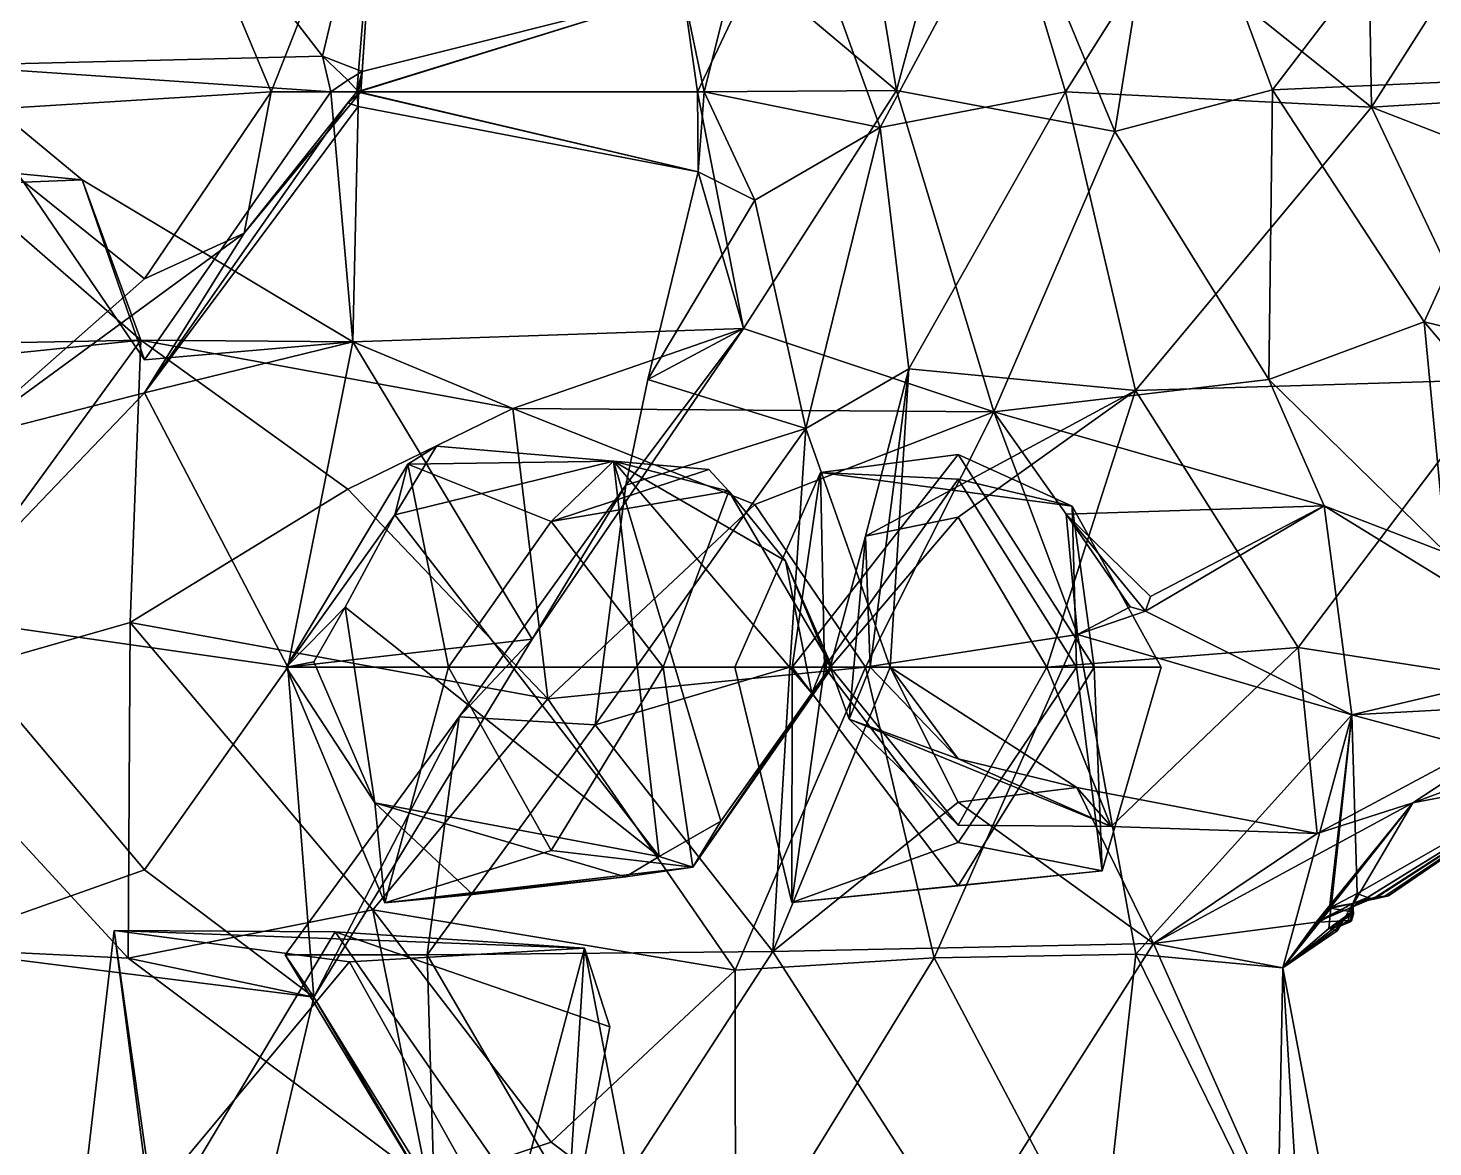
# Model space of a CAD drawing. Extents: x 290095 to 295679, y 4553756 to 4561441.
# Drawn here: x 294020.6 to 294107.6, y 4558823.8 to 4558893.1 of the extents above; entities that cross this region are included whole.
import ezdxf

# ---------------------------------------------------------------- set-up
doc = ezdxf.new("R2010")
doc.units = 0
doc.layers.add('Au_ppm_Pref_-_0_5', color=7, linetype='CONTINUOUS')

msp = doc.modelspace()

# ---------------------------------------------------------------- linework, layer by layer
at = {"layer": 'Au_ppm_Pref_-_0_5'}
for points in [[(294097.637, 4558889.238, 1839.743), (294114.852, 4558911.742, 1840.931), (294091.112, 4558906.852, 1841.433)], [(294113.905, 4558889.943, 1834.01), (294114.852, 4558911.742, 1840.931), (294097.637, 4558889.238, 1839.743)], [(294015.352, 4558890.738, 1856.823), (294027.482, 4558906.017, 1860.532), (294003.525, 4558908.255, 1858.327)], [(294071.445, 4558906.92, 1854.229), (294074.342, 4558889.193, 1852.093), (294079.266, 4558907.382, 1847.419)], [(294074.342, 4558889.193, 1852.093), (294087.873, 4558886.656, 1846.386), (294079.266, 4558907.382, 1847.419)], [(294079.266, 4558907.382, 1847.419), (294087.873, 4558886.656, 1846.386), (294091.112, 4558906.852, 1841.433)], [(294028.919, 4558905.142, 1872.833), (294014.948, 4558887.817, 1871.774), (294000.619, 4558906.295, 1871.689)], [(294074.342, 4558889.193, 1852.093), (294071.445, 4558906.92, 1854.229), (294065.573, 4558896.579, 1856.516)], [(294087.873, 4558886.656, 1846.386), (294097.637, 4558889.238, 1839.743), (294091.112, 4558906.852, 1841.433)], [(294103.451, 4558906.893, 1870.912), (294103.766, 4558888.147, 1874.93), (294090.771, 4558898.556, 1874.039)], [(294103.451, 4558906.893, 1870.912), (294113.162, 4558902.95, 1876.827), (294103.766, 4558888.147, 1874.93)], [(294038.807, 4558891.32, 1859.009), (294027.482, 4558906.017, 1860.532), (294015.352, 4558890.738, 1856.823)], [(294038.807, 4558891.32, 1859.009), (294042.313, 4558906.06, 1864.321), (294027.482, 4558906.017, 1860.532)], [(294035.625, 4558889.102, 1868.648), (294028.919, 4558905.142, 1872.833), (294042.313, 4558906.06, 1864.321)], [(294041.184, 4558889.102, 1864.948), (294035.625, 4558889.102, 1868.648), (294042.313, 4558906.06, 1864.321)], [(294038.807, 4558891.32, 1859.009), (294041.264, 4558890.36, 1859.009), (294042.313, 4558906.06, 1864.321)], [(294041.264, 4558890.36, 1859.009), (294040.932, 4558889.102, 1859.272), (294042.313, 4558906.06, 1864.321)], [(294040.932, 4558889.102, 1859.272), (294041.184, 4558889.102, 1864.948), (294042.313, 4558906.06, 1864.321)], [(294062.44, 4558889.102, 1860.485), (294061.141, 4558895.37, 1859.009), (294066.594, 4558905.657, 1864.635)], [(294066.594, 4558905.657, 1864.635), (294073.342, 4558886.904, 1865.527), (294062.44, 4558889.102, 1860.485)], [(294066.594, 4558905.657, 1864.635), (294081.115, 4558901.378, 1869.504), (294073.342, 4558886.904, 1865.527)], [(294035.625, 4558889.102, 1868.648), (294014.948, 4558887.817, 1871.774), (294028.919, 4558905.142, 1872.833)], [(294113.162, 4558902.95, 1876.827), (294119.404, 4558889.102, 1872.506), (294103.766, 4558888.147, 1874.93)], [(294084.818, 4558889.102, 1871.968), (294073.342, 4558886.904, 1865.527), (294081.115, 4558901.378, 1869.504)], [(294081.115, 4558901.378, 1869.504), (294090.771, 4558898.556, 1874.039), (294084.818, 4558889.102, 1871.968)], [(294103.766, 4558888.147, 1874.93), (294084.818, 4558889.102, 1871.968), (294090.771, 4558898.556, 1874.039)], [(294062.032, 4558889.102, 1857.339), (294065.573, 4558896.579, 1856.516), (294061.141, 4558895.37, 1859.009)], [(294062.032, 4558889.102, 1857.339), (294074.342, 4558889.193, 1852.093), (294065.573, 4558896.579, 1856.516)], [(294040.932, 4558889.102, 1859.272), (294041.264, 4558890.36, 1859.009), (294061.141, 4558895.37, 1859.009)], [(294040.932, 4558889.102, 1859.272), (294061.141, 4558895.37, 1859.009), (294062.44, 4558889.102, 1860.485)], [(294041.028, 4558889.102, 1858.7), (294062.032, 4558889.102, 1857.339), (294061.141, 4558895.37, 1859.009)], [(294041.028, 4558889.102, 1858.7), (294061.141, 4558895.37, 1859.009), (294041.264, 4558890.36, 1859.009)], [(294006.908, 4558882.977, 1853.069), (294023.921, 4558883.652, 1853.069), (294015.352, 4558890.738, 1856.823)], [(294038.807, 4558891.32, 1859.009), (294015.352, 4558890.738, 1856.823), (294039.322, 4558889.102, 1858.512)], [(294039.322, 4558889.102, 1858.512), (294015.352, 4558890.738, 1856.823), (294027.775, 4558872.517, 1858.598)], [(294023.921, 4558883.652, 1853.069), (294027.775, 4558872.517, 1858.598), (294015.352, 4558890.738, 1856.823)], [(294038.807, 4558891.32, 1859.009), (294039.322, 4558889.102, 1858.512), (294040.375, 4558889.835, 1858.765)], [(294041.264, 4558890.36, 1859.009), (294038.807, 4558891.32, 1859.009), (294040.375, 4558889.835, 1858.765)], [(294040.375, 4558889.835, 1858.765), (294039.322, 4558889.102, 1858.512), (294041.028, 4558889.102, 1858.7)], [(294041.264, 4558890.36, 1859.009), (294040.375, 4558889.835, 1858.765), (294041.028, 4558889.102, 1858.7)], [(294107.013, 4558874.856, 1836.008), (294113.905, 4558889.943, 1834.01), (294097.637, 4558889.238, 1839.743)], [(294121.667, 4558871.285, 1831.998), (294113.905, 4558889.943, 1834.01), (294107.013, 4558874.856, 1836.008)], [(294035.625, 4558889.102, 1868.648), (294027.775, 4558877.518, 1868.81), (294014.948, 4558887.817, 1871.774)], [(294039.322, 4558889.102, 1858.512), (294027.775, 4558872.517, 1858.598), (294040.683, 4558873.63, 1853.21)], [(294033.962, 4558880.354, 1864.948), (294027.775, 4558877.518, 1868.81), (294035.625, 4558889.102, 1868.648)], [(294040.375, 4558888.429, 1859.233), (294033.962, 4558880.354, 1864.948), (294041.184, 4558889.102, 1864.948)], [(294041.184, 4558889.102, 1864.948), (294033.962, 4558880.354, 1864.948), (294035.625, 4558889.102, 1868.648)], [(294041.028, 4558889.102, 1858.7), (294039.322, 4558889.102, 1858.512), (294040.683, 4558873.63, 1853.21)], [(294041.02, 4558888.189, 1859.009), (294040.375, 4558888.429, 1859.233), (294040.932, 4558889.102, 1859.272)], [(294040.375, 4558888.429, 1859.233), (294041.184, 4558889.102, 1864.948), (294040.932, 4558889.102, 1859.272)], [(294041.02, 4558888.189, 1859.009), (294041.028, 4558889.102, 1858.7), (294040.683, 4558873.63, 1853.21)], [(294040.932, 4558889.102, 1859.272), (294062.44, 4558889.102, 1860.485), (294062.065, 4558884.142, 1859.009)], [(294040.932, 4558889.102, 1859.272), (294062.065, 4558884.142, 1859.009), (294041.02, 4558888.189, 1859.009)], [(294041.028, 4558889.102, 1858.7), (294041.02, 4558888.189, 1859.009), (294062.065, 4558884.142, 1859.009)], [(294041.028, 4558889.102, 1858.7), (294062.065, 4558884.142, 1859.009), (294062.032, 4558889.102, 1857.339)], [(294074.342, 4558889.193, 1852.093), (294062.032, 4558889.102, 1857.339), (294064.875, 4558874.444, 1852.345)], [(294062.032, 4558889.102, 1857.339), (294062.065, 4558884.142, 1859.009), (294064.875, 4558874.444, 1852.345)], [(294062.44, 4558889.102, 1860.485), (294065.573, 4558882.401, 1861.242), (294062.065, 4558884.142, 1859.009)], [(294062.44, 4558889.102, 1860.485), (294073.342, 4558886.904, 1865.527), (294065.573, 4558882.401, 1861.242)], [(294074.342, 4558889.193, 1852.093), (294064.875, 4558874.444, 1852.345), (294080.376, 4558869.292, 1847.652)], [(294073.342, 4558886.904, 1865.527), (294084.818, 4558889.102, 1871.968), (294075.109, 4558871.941, 1871.189)], [(294074.342, 4558889.193, 1852.093), (294080.376, 4558869.292, 1847.652), (294087.873, 4558886.656, 1846.386)], [(294089.137, 4558870.598, 1875.2), (294075.109, 4558871.941, 1871.189), (294084.818, 4558889.102, 1871.968)], [(294089.137, 4558870.598, 1875.2), (294084.818, 4558889.102, 1871.968), (294103.766, 4558888.147, 1874.93)], [(294097.637, 4558889.238, 1839.743), (294087.873, 4558886.656, 1846.386), (294097.401, 4558871.285, 1842.474)], [(294107.013, 4558874.856, 1836.008), (294097.637, 4558889.238, 1839.743), (294097.401, 4558871.285, 1842.474)], [(294115.97, 4558883.4, 1872.788), (294103.766, 4558888.147, 1874.93), (294119.404, 4558889.102, 1872.506)], [(294040.375, 4558888.429, 1859.233), (294027.784, 4558870.456, 1859.092), (294033.962, 4558880.354, 1864.948)], [(294040.375, 4558888.429, 1859.233), (294041.02, 4558888.189, 1859.009), (294027.784, 4558870.456, 1859.092)], [(294041.02, 4558888.189, 1859.009), (294040.683, 4558873.63, 1853.21), (294027.784, 4558870.456, 1859.092)], [(294089.137, 4558870.598, 1875.2), (294103.766, 4558888.147, 1874.93), (294111.735, 4558871.285, 1874.83)], [(294115.97, 4558883.4, 1872.788), (294111.735, 4558871.285, 1874.83), (294103.766, 4558888.147, 1874.93)], [(294016.487, 4558867.576, 1866.275), (294014.948, 4558887.817, 1871.774), (294027.775, 4558877.518, 1868.81)], [(294073.342, 4558886.904, 1865.527), (294068.734, 4558868.263, 1864.3), (294065.573, 4558882.401, 1861.242)], [(294073.342, 4558886.904, 1865.527), (294075.109, 4558871.941, 1871.189), (294068.734, 4558868.263, 1864.3)], [(294080.376, 4558869.292, 1847.652), (294097.401, 4558871.285, 1842.474), (294087.873, 4558886.656, 1846.386)], [(294003.979, 4558873.267, 1847.13), (294027.559, 4558873.718, 1846.783), (294015.176, 4558884.496, 1848.666)], [(294006.908, 4558882.977, 1853.069), (294015.176, 4558884.496, 1848.666), (294023.921, 4558883.652, 1853.069)], [(294015.176, 4558884.496, 1848.666), (294027.559, 4558873.718, 1846.783), (294023.921, 4558883.652, 1853.069)], [(294023.921, 4558883.652, 1853.069), (294040.683, 4558873.63, 1853.21), (294027.775, 4558872.517, 1858.598)], [(294023.921, 4558883.652, 1853.069), (294027.559, 4558873.718, 1846.783), (294040.683, 4558873.63, 1853.21)], [(294058.953, 4558871.285, 1859.009), (294062.065, 4558884.142, 1859.009), (294065.573, 4558882.401, 1861.242)], [(294058.953, 4558871.285, 1859.009), (294064.875, 4558874.444, 1852.345), (294062.065, 4558884.142, 1859.009)], [(294058.953, 4558871.285, 1859.009), (294065.573, 4558882.401, 1861.242), (294068.734, 4558868.263, 1864.3)], [(294027.784, 4558870.456, 1859.092), (294016.487, 4558867.576, 1866.275), (294033.962, 4558880.354, 1864.948)], [(294033.962, 4558880.354, 1864.948), (294016.487, 4558867.576, 1866.275), (294027.775, 4558877.518, 1868.81)], [(294107.013, 4558874.856, 1836.008), (294097.401, 4558871.285, 1842.474), (294108.378, 4558860.548, 1841.191)], [(294107.013, 4558874.856, 1836.008), (294108.378, 4558860.548, 1841.191), (294118.972, 4558860.731, 1836.258)], [(294107.013, 4558874.856, 1836.008), (294118.972, 4558860.731, 1836.258), (294121.667, 4558871.285, 1831.998)], [(294040.683, 4558873.63, 1853.21), (294064.875, 4558874.444, 1852.345), (294051.783, 4558855.198, 1854.208)], [(294064.875, 4558874.444, 1852.345), (294040.683, 4558873.63, 1853.21), (294050.593, 4558869.484, 1848.088)], [(294050.593, 4558869.484, 1848.088), (294080.376, 4558869.292, 1847.652), (294064.875, 4558874.444, 1852.345)], [(294057.594, 4558864.751, 1859.009), (294051.783, 4558855.198, 1854.208), (294064.875, 4558874.444, 1852.345)], [(294057.594, 4558864.751, 1859.009), (294064.875, 4558874.444, 1852.345), (294058.953, 4558871.285, 1859.009)], [(294003.878, 4558871.285, 1846.517), (294011.644, 4558851.893, 1845.717), (294027.559, 4558873.718, 1846.783)], [(294003.979, 4558873.267, 1847.13), (294003.878, 4558871.285, 1846.517), (294027.559, 4558873.718, 1846.783)], [(294026.893, 4558856.237, 1842.951), (294027.559, 4558873.718, 1846.783), (294011.644, 4558851.893, 1845.717)], [(294026.893, 4558856.237, 1842.951), (294040.375, 4558864.492, 1843.455), (294027.559, 4558873.718, 1846.783)], [(294040.683, 4558873.63, 1853.21), (294027.559, 4558873.718, 1846.783), (294050.593, 4558869.484, 1848.088)], [(294050.593, 4558869.484, 1848.088), (294027.559, 4558873.718, 1846.783), (294040.375, 4558864.492, 1843.455)], [(294036.656, 4558853.467, 1857.256), (294027.784, 4558870.456, 1859.092), (294040.683, 4558873.63, 1853.21)], [(294036.656, 4558853.467, 1857.256), (294040.683, 4558873.63, 1853.21), (294051.783, 4558855.198, 1854.208)], [(294073.949, 4558853.467, 1869.672), (294068.734, 4558868.263, 1864.3), (294075.109, 4558871.941, 1871.189)], [(294072.713, 4558853.467, 1874.253), (294075.109, 4558871.941, 1871.189), (294072.435, 4558861.58, 1876.827)], [(294072.435, 4558861.58, 1876.827), (294075.109, 4558871.941, 1871.189), (294089.137, 4558870.598, 1875.2)], [(294075.109, 4558871.941, 1871.189), (294072.713, 4558853.467, 1874.253), (294073.949, 4558853.467, 1869.672)], [(294057.594, 4558864.751, 1859.009), (294058.953, 4558871.285, 1859.009), (294068.734, 4558868.263, 1864.3)], [(294078.172, 4558862.765, 1879.926), (294072.435, 4558861.58, 1876.827), (294089.137, 4558870.598, 1875.2)], [(294078.172, 4558862.765, 1879.926), (294089.137, 4558870.598, 1875.2), (294083.658, 4558853.467, 1879.413)], [(294100.818, 4558863.464, 1845.727), (294097.401, 4558871.285, 1842.474), (294080.376, 4558869.292, 1847.652)], [(294083.658, 4558853.467, 1879.413), (294089.137, 4558870.598, 1875.2), (294099.219, 4558854.7, 1875.884)], [(294099.219, 4558854.7, 1875.884), (294089.137, 4558870.598, 1875.2), (294111.735, 4558871.285, 1874.83)], [(294100.818, 4558863.464, 1845.727), (294108.378, 4558860.548, 1841.191), (294097.401, 4558871.285, 1842.474)], [(294111.735, 4558871.285, 1874.83), (294116.814, 4558851.969, 1871.785), (294099.219, 4558854.7, 1875.884)], [(294036.656, 4558853.467, 1857.256), (294014.531, 4558856.636, 1859.038), (294027.784, 4558870.456, 1859.092)], [(294014.531, 4558856.636, 1859.038), (294016.487, 4558867.576, 1866.275), (294027.784, 4558870.456, 1859.092)], [(294050.593, 4558869.484, 1848.088), (294040.375, 4558864.492, 1843.455), (294052.764, 4558851.514, 1843.352)], [(294050.593, 4558869.484, 1848.088), (294052.764, 4558851.514, 1843.352), (294065.573, 4558863.556, 1843.767)], [(294050.593, 4558869.484, 1848.088), (294065.573, 4558863.556, 1843.767), (294080.376, 4558869.292, 1847.652)], [(294080.376, 4558869.292, 1847.652), (294065.573, 4558863.556, 1843.767), (294072.432, 4558853.467, 1843.897)], [(294085.556, 4558855.504, 1848.403), (294080.376, 4558869.292, 1847.652), (294072.432, 4558853.467, 1843.897)], [(294084.846, 4558862.954, 1847.741), (294100.818, 4558863.464, 1845.727), (294080.376, 4558869.292, 1847.652)], [(294085.556, 4558855.504, 1848.403), (294084.846, 4558862.954, 1847.741), (294080.376, 4558869.292, 1847.652)], [(294057.594, 4558864.751, 1859.009), (294068.734, 4558868.263, 1864.3), (294055.696, 4558849.894, 1862.474)], [(294067.734, 4558853.467, 1864.948), (294055.696, 4558849.894, 1862.474), (294068.734, 4558868.263, 1864.3)], [(294073.949, 4558853.467, 1869.672), (294067.734, 4558853.467, 1864.948), (294068.734, 4558868.263, 1864.3)], [(294056.821, 4558866.235, 1936.982), (294043.294, 4558862.911, 1937.809), (294045.868, 4558867.167, 1937.437)], [(294043.294, 4558862.911, 1937.809), (294044.082, 4558866.042, 1936.22), (294045.868, 4558867.167, 1937.437)], [(294044.082, 4558866.042, 1936.22), (294056.821, 4558866.235, 1936.982), (294045.868, 4558867.167, 1937.437)], [(294059.649, 4558841.756, 1938.297), (294043.294, 4558862.911, 1937.809), (294056.821, 4558866.235, 1936.982)], [(294052.974, 4558862.5, 1933.209), (294056.821, 4558866.235, 1936.982), (294044.082, 4558866.042, 1936.22)], [(294052.974, 4558862.5, 1933.209), (294062.727, 4558865.706, 1936.738), (294056.821, 4558866.235, 1936.982)], [(294067.473, 4558860.057, 1936.85), (294056.821, 4558866.235, 1936.982), (294063.962, 4558864.367, 1936.759)], [(294063.962, 4558864.367, 1936.759), (294056.821, 4558866.235, 1936.982), (294062.727, 4558865.706, 1936.738)], [(294063.467, 4558843.937, 1937.99), (294059.649, 4558841.756, 1938.297), (294056.821, 4558866.235, 1936.982)], [(294067.473, 4558860.057, 1936.85), (294069.099, 4558851.862, 1937.259), (294056.821, 4558866.235, 1936.982)], [(294069.099, 4558851.862, 1937.259), (294063.467, 4558843.937, 1937.99), (294056.821, 4558866.235, 1936.982)], [(294069.643, 4558865.528, 1888.705), (294067.89, 4558853.467, 1883.858), (294078.172, 4558866.644, 1884.313)], [(294078.172, 4558866.644, 1884.313), (294067.89, 4558853.467, 1883.858), (294086.581, 4558853.467, 1884.741)], [(294085.229, 4558863.446, 1888.705), (294069.643, 4558865.528, 1888.705), (294078.172, 4558866.644, 1884.313)], [(294085.229, 4558863.446, 1888.705), (294078.172, 4558866.644, 1884.313), (294086.581, 4558853.467, 1884.741)], [(294044.082, 4558866.042, 1936.22), (294043.294, 4558862.911, 1937.809), (294036.565, 4558853.467, 1936.22)], [(294044.082, 4558866.042, 1936.22), (294036.565, 4558853.467, 1936.22), (294046.608, 4558853.467, 1933.219)], [(294044.082, 4558866.042, 1936.22), (294046.608, 4558853.467, 1933.219), (294052.974, 4558862.5, 1933.209)], [(294052.974, 4558862.5, 1933.209), (294063.962, 4558864.367, 1936.759), (294062.727, 4558865.706, 1936.738)], [(294069.88, 4558853.467, 1892.614), (294064.33, 4558853.467, 1888.705), (294069.643, 4558865.528, 1888.705)], [(294069.643, 4558865.528, 1888.705), (294064.33, 4558853.467, 1888.705), (294067.89, 4558853.467, 1883.858)], [(294069.88, 4558853.467, 1892.614), (294069.643, 4558865.528, 1888.705), (294078.172, 4558865.121, 1892.59)], [(294069.643, 4558865.528, 1888.705), (294085.229, 4558863.446, 1888.705), (294078.172, 4558865.121, 1892.59)], [(294026.893, 4558856.237, 1842.951), (294052.764, 4558851.514, 1843.352), (294040.375, 4558864.492, 1843.455)], [(294057.594, 4558864.751, 1859.009), (294055.696, 4558849.894, 1862.474), (294047.269, 4558850.391, 1859.009)], [(294057.594, 4558864.751, 1859.009), (294047.269, 4558850.391, 1859.009), (294051.783, 4558855.198, 1854.208)], [(294069.88, 4558853.467, 1892.614), (294078.172, 4558865.121, 1892.59), (294085.501, 4558853.467, 1892.16)], [(294085.229, 4558863.446, 1888.705), (294085.501, 4558853.467, 1892.16), (294078.172, 4558865.121, 1892.59)], [(294065.573, 4558863.556, 1843.767), (294052.764, 4558851.514, 1843.352), (294072.432, 4558853.467, 1843.897)], [(294059.896, 4558853.467, 1932.957), (294063.962, 4558864.367, 1936.759), (294052.974, 4558862.5, 1933.209)], [(294063.962, 4558864.367, 1936.759), (294059.896, 4558853.467, 1932.957), (294070.37, 4558853.467, 1936.22)], [(294067.473, 4558860.057, 1936.85), (294063.962, 4558864.367, 1936.759), (294070.37, 4558853.467, 1936.22)], [(294036.565, 4558853.467, 1936.22), (294043.294, 4558862.911, 1937.809), (294040.203, 4558857.19, 1938.291)], [(294059.649, 4558841.756, 1938.297), (294040.203, 4558857.19, 1938.291), (294043.294, 4558862.911, 1937.809)], [(294070.23, 4558853.467, 1880.571), (294078.172, 4558862.765, 1879.926), (294083.658, 4558853.467, 1879.413)], [(294070.23, 4558853.467, 1880.571), (294072.435, 4558861.58, 1876.827), (294078.172, 4558862.765, 1879.926)], [(294090.065, 4558857.856, 1847.613), (294100.818, 4558863.464, 1845.727), (294084.846, 4558862.954, 1847.741)], [(294085.556, 4558855.504, 1848.403), (294088.824, 4558857.208, 1847.83), (294084.846, 4558862.954, 1847.741)], [(294088.824, 4558857.208, 1847.83), (294089.774, 4558856.948, 1848.072), (294084.846, 4558862.954, 1847.741)], [(294084.846, 4558862.954, 1847.741), (294089.774, 4558856.948, 1848.072), (294090.065, 4558857.856, 1847.613)], [(294085.229, 4558863.446, 1888.705), (294090.729, 4558853.467, 1888.705), (294085.501, 4558853.467, 1892.16)], [(294090.729, 4558853.467, 1888.705), (294085.229, 4558863.446, 1888.705), (294086.581, 4558853.467, 1884.741)], [(294100.818, 4558863.464, 1845.727), (294090.065, 4558857.856, 1847.613), (294089.774, 4558856.948, 1848.072)], [(294102.537, 4558850.52, 1852.9), (294100.818, 4558863.464, 1845.727), (294089.774, 4558856.948, 1848.072)], [(294100.818, 4558863.464, 1845.727), (294102.537, 4558850.52, 1852.9), (294116.519, 4558853.799, 1847.211)], [(294116.519, 4558853.799, 1847.211), (294108.378, 4558860.548, 1841.191), (294100.818, 4558863.464, 1845.727)], [(294059.896, 4558853.467, 1932.957), (294052.974, 4558862.5, 1933.209), (294046.608, 4558853.467, 1933.219)], [(294070.23, 4558853.467, 1880.571), (294071.411, 4558850.253, 1876.827), (294072.435, 4558861.58, 1876.827)], [(294072.713, 4558853.467, 1874.253), (294072.435, 4558861.58, 1876.827), (294071.411, 4558850.253, 1876.827)], [(294070, 4558854.036, 1937.089), (294069.099, 4558851.862, 1937.259), (294067.473, 4558860.057, 1936.85)], [(294070.37, 4558853.467, 1936.22), (294070, 4558854.036, 1937.089), (294067.473, 4558860.057, 1936.85)], [(294014.531, 4558856.636, 1859.038), (294027.775, 4558840.918, 1857.252), (294014.085, 4558836.069, 1853.183)], [(294027.775, 4558840.918, 1857.252), (294014.531, 4558856.636, 1859.038), (294036.656, 4558853.467, 1857.256)], [(294036.565, 4558853.467, 1936.22), (294040.203, 4558857.19, 1938.291), (294038.269, 4558853.795, 1938.43)], [(294038.269, 4558853.795, 1938.43), (294040.203, 4558857.19, 1938.291), (294042.054, 4558845.074, 1938.593)], [(294042.054, 4558845.074, 1938.593), (294040.203, 4558857.19, 1938.291), (294059.649, 4558841.756, 1938.297)], [(294085.556, 4558855.504, 1848.403), (294089.774, 4558856.948, 1848.072), (294088.824, 4558857.208, 1847.83)], [(294089.774, 4558856.948, 1848.072), (294085.556, 4558855.504, 1848.403), (294102.537, 4558850.52, 1852.9)], [(294026.893, 4558856.237, 1842.951), (294011.644, 4558851.893, 1845.717), (294026.769, 4558835.441, 1846.475)], [(294026.893, 4558856.237, 1842.951), (294026.769, 4558835.441, 1846.475), (294041.932, 4558838.453, 1842.86)], [(294026.893, 4558856.237, 1842.951), (294041.932, 4558838.453, 1842.86), (294052.764, 4558851.514, 1843.352)], [(294036.656, 4558853.467, 1857.256), (294051.783, 4558855.198, 1854.208), (294038.267, 4558833.029, 1853.913)], [(294047.269, 4558850.391, 1859.009), (294038.267, 4558833.029, 1853.913), (294051.783, 4558855.198, 1854.208)], [(294085.556, 4558855.504, 1848.403), (294072.432, 4558853.467, 1843.897), (294076.686, 4558835.473, 1847.264)], [(294085.556, 4558855.504, 1848.403), (294076.686, 4558835.473, 1847.264), (294089.174, 4558835.706, 1853.801)], [(294085.556, 4558855.504, 1848.403), (294089.174, 4558835.706, 1853.801), (294102.537, 4558850.52, 1852.9)], [(294069.099, 4558851.862, 1937.259), (294070, 4558854.036, 1937.089), (294070, 4558853.13, 1937.142)], [(294070, 4558853.13, 1937.142), (294070, 4558854.036, 1937.089), (294070.241, 4558853.467, 1937.1)], [(294070.37, 4558853.467, 1936.22), (294070.241, 4558853.467, 1937.1), (294070, 4558854.036, 1937.089)], [(294083.658, 4558853.467, 1879.413), (294099.219, 4558854.7, 1875.884), (294087.628, 4558843.601, 1875.658)], [(294100.383, 4558843.166, 1869.79), (294087.628, 4558843.601, 1875.658), (294099.219, 4558854.7, 1875.884)], [(294100.383, 4558843.166, 1869.79), (294099.219, 4558854.7, 1875.884), (294116.814, 4558851.969, 1871.785)], [(294027.775, 4558840.918, 1857.252), (294036.656, 4558853.467, 1857.256), (294038.267, 4558833.029, 1853.913)], [(294036.565, 4558853.467, 1936.22), (294038.269, 4558853.795, 1938.43), (294042.054, 4558845.074, 1938.593)], [(294036.565, 4558853.467, 1936.22), (294042.054, 4558845.074, 1938.593), (294042.665, 4558838.887, 1936.22)], [(294036.565, 4558853.467, 1936.22), (294042.665, 4558838.887, 1936.22), (294046.608, 4558853.467, 1933.219)], [(294042.665, 4558838.887, 1936.22), (294052.974, 4558842.124, 1932.439), (294046.608, 4558853.467, 1933.219)], [(294059.896, 4558853.467, 1932.957), (294046.608, 4558853.467, 1933.219), (294052.974, 4558842.124, 1932.439)], [(294072.432, 4558853.467, 1843.897), (294052.764, 4558851.514, 1843.352), (294064.35, 4558834.703, 1843.339)], [(294059.896, 4558853.467, 1932.957), (294052.974, 4558842.124, 1932.439), (294061.734, 4558841.077, 1936.22)], [(294066.687, 4558835.856, 1864.47), (294055.696, 4558849.894, 1862.474), (294067.734, 4558853.467, 1864.948)], [(294059.896, 4558853.467, 1932.957), (294061.734, 4558841.077, 1936.22), (294070.37, 4558853.467, 1936.22)], [(294070.37, 4558853.467, 1936.22), (294061.734, 4558841.077, 1936.22), (294069.099, 4558851.862, 1937.259)], [(294069.88, 4558853.467, 1892.614), (294067.872, 4558838.9, 1888.705), (294064.33, 4558853.467, 1888.705)], [(294064.33, 4558853.467, 1888.705), (294067.872, 4558838.9, 1888.705), (294067.89, 4558853.467, 1883.858)], [(294076.686, 4558835.473, 1847.264), (294072.432, 4558853.467, 1843.897), (294064.35, 4558834.703, 1843.339)], [(294073.949, 4558853.467, 1869.672), (294078.172, 4558845.116, 1867.732), (294066.687, 4558835.856, 1864.47)], [(294073.949, 4558853.467, 1869.672), (294066.687, 4558835.856, 1864.47), (294067.734, 4558853.467, 1864.948)], [(294069.88, 4558853.467, 1892.614), (294078.172, 4558842.618, 1892.321), (294067.872, 4558838.9, 1888.705)], [(294067.872, 4558838.9, 1888.705), (294078.172, 4558839.934, 1884.194), (294067.89, 4558853.467, 1883.858)], [(294086.581, 4558853.467, 1884.741), (294067.89, 4558853.467, 1883.858), (294078.172, 4558839.934, 1884.194)], [(294070.37, 4558853.467, 1936.22), (294069.099, 4558851.862, 1937.259), (294070, 4558853.13, 1937.142)], [(294069.88, 4558853.467, 1892.614), (294085.501, 4558853.467, 1892.16), (294078.172, 4558842.618, 1892.321)], [(294070.37, 4558853.467, 1936.22), (294070, 4558853.13, 1937.142), (294070.241, 4558853.467, 1937.1)], [(294070.23, 4558853.467, 1880.571), (294078.172, 4558843.697, 1880.083), (294071.411, 4558850.253, 1876.827)], [(294070.23, 4558853.467, 1880.571), (294083.658, 4558853.467, 1879.413), (294078.172, 4558843.697, 1880.083)], [(294072.713, 4558853.467, 1874.253), (294071.411, 4558850.253, 1876.827), (294078.172, 4558847.794, 1874.936)], [(294073.949, 4558853.467, 1869.672), (294072.713, 4558853.467, 1874.253), (294078.172, 4558847.794, 1874.936)], [(294073.949, 4558853.467, 1869.672), (294078.172, 4558847.794, 1874.936), (294085.513, 4558846.03, 1870.887)], [(294073.949, 4558853.467, 1869.672), (294085.513, 4558846.03, 1870.887), (294078.172, 4558845.116, 1867.732)], [(294078.172, 4558843.697, 1880.083), (294083.658, 4558853.467, 1879.413), (294087.628, 4558843.601, 1875.658)], [(294087.083, 4558840.865, 1888.705), (294078.172, 4558842.618, 1892.321), (294085.501, 4558853.467, 1892.16)], [(294087.083, 4558840.865, 1888.705), (294086.581, 4558853.467, 1884.741), (294078.172, 4558839.934, 1884.194)], [(294090.729, 4558853.467, 1888.705), (294087.083, 4558840.865, 1888.705), (294085.501, 4558853.467, 1892.16)], [(294087.083, 4558840.865, 1888.705), (294090.729, 4558853.467, 1888.705), (294086.581, 4558853.467, 1884.741)], [(294102.537, 4558850.52, 1852.9), (294130.925, 4558852.066, 1853.022), (294116.519, 4558853.799, 1847.211)], [(294106.325, 4558845.063, 1863.539), (294116.814, 4558851.969, 1871.785), (294130.023, 4558853.83, 1865.188)], [(294130.023, 4558853.83, 1865.188), (294115.936, 4558846.901, 1859.106), (294106.325, 4558845.063, 1863.539)], [(294011.644, 4558851.893, 1845.717), (294014.085, 4558836.069, 1853.183), (294026.769, 4558835.441, 1846.475)], [(294052.764, 4558851.514, 1843.352), (294041.932, 4558838.453, 1842.86), (294064.35, 4558834.703, 1843.339)], [(294069.099, 4558851.862, 1937.259), (294061.734, 4558841.077, 1936.22), (294063.467, 4558843.937, 1937.99)], [(294106.325, 4558845.063, 1863.539), (294100.383, 4558843.166, 1869.79), (294116.814, 4558851.969, 1871.785)], [(294115.936, 4558846.901, 1859.106), (294130.925, 4558852.066, 1853.022), (294102.537, 4558850.52, 1852.9)], [(294089.174, 4558835.706, 1853.801), (294098.268, 4558834.858, 1859.009), (294102.537, 4558850.52, 1852.9)], [(294102.537, 4558850.52, 1852.9), (294098.268, 4558834.858, 1859.009), (294101.159, 4558838.562, 1858.192)], [(294101.253, 4558838.611, 1858.199), (294102.537, 4558850.52, 1852.9), (294101.159, 4558838.562, 1858.192)], [(294102.867, 4558839.465, 1858.326), (294102.537, 4558850.52, 1852.9), (294101.253, 4558838.611, 1858.199)], [(294102.867, 4558839.465, 1858.326), (294115.936, 4558846.901, 1859.106), (294102.537, 4558850.52, 1852.9)], [(294047.269, 4558850.391, 1859.009), (294045.284, 4558835.649, 1862.634), (294036.49, 4558835.649, 1859.009)], [(294047.269, 4558850.391, 1859.009), (294036.49, 4558835.649, 1859.009), (294038.267, 4558833.029, 1853.913)], [(294047.269, 4558850.391, 1859.009), (294055.696, 4558849.894, 1862.474), (294045.284, 4558835.649, 1862.634)], [(294055.696, 4558849.894, 1862.474), (294066.687, 4558835.856, 1864.47), (294045.284, 4558835.649, 1862.634)], [(294078.172, 4558843.697, 1880.083), (294087.628, 4558843.601, 1875.658), (294071.411, 4558850.253, 1876.827)], [(294078.172, 4558847.794, 1874.936), (294071.411, 4558850.253, 1876.827), (294087.628, 4558843.601, 1875.658)], [(294085.513, 4558846.03, 1870.887), (294078.172, 4558847.794, 1874.936), (294087.628, 4558843.601, 1875.658)], [(294102.489, 4558838.581, 1859.837), (294115.936, 4558846.901, 1859.106), (294104.002, 4558839.223, 1859.475)], [(294102.489, 4558838.581, 1859.837), (294106.325, 4558845.063, 1863.539), (294115.936, 4558846.901, 1859.106)], [(294103.507, 4558839.21, 1858.662), (294115.936, 4558846.901, 1859.106), (294102.867, 4558839.465, 1858.326)], [(294103.909, 4558839.106, 1858.846), (294115.936, 4558846.901, 1859.106), (294103.507, 4558839.21, 1858.662)], [(294104.815, 4558839.321, 1859.045), (294115.936, 4558846.901, 1859.106), (294103.909, 4558839.106, 1858.846)], [(294104.002, 4558839.223, 1859.475), (294115.936, 4558846.901, 1859.106), (294104.578, 4558839.293, 1859.17)], [(294104.578, 4558839.293, 1859.17), (294115.936, 4558846.901, 1859.106), (294104.815, 4558839.321, 1859.045)], [(294090.262, 4558836.36, 1864.962), (294078.172, 4558845.116, 1867.732), (294085.513, 4558846.03, 1870.887)], [(294085.513, 4558846.03, 1870.887), (294087.628, 4558843.601, 1875.658), (294100.383, 4558843.166, 1869.79)], [(294085.513, 4558846.03, 1870.887), (294100.383, 4558843.166, 1869.79), (294090.262, 4558836.36, 1864.962)], [(294057.572, 4558840.487, 1938.379), (294048.11, 4558839.387, 1938.62), (294042.054, 4558845.074, 1938.593)], [(294059.649, 4558841.756, 1938.297), (294057.572, 4558840.487, 1938.379), (294042.054, 4558845.074, 1938.593)], [(294042.665, 4558838.887, 1936.22), (294042.054, 4558845.074, 1938.593), (294048.11, 4558839.387, 1938.62)], [(294090.262, 4558836.36, 1864.962), (294066.687, 4558835.856, 1864.47), (294078.172, 4558845.116, 1867.732)], [(294090.262, 4558836.36, 1864.962), (294106.325, 4558845.063, 1863.539), (294100.341, 4558837.671, 1860.343)], [(294106.325, 4558845.063, 1863.539), (294090.262, 4558836.36, 1864.962), (294100.383, 4558843.166, 1869.79)], [(294100.341, 4558837.671, 1860.343), (294106.325, 4558845.063, 1863.539), (294100.561, 4558837.763, 1860.298)], [(294100.561, 4558837.763, 1860.298), (294106.325, 4558845.063, 1863.539), (294102.489, 4558838.581, 1859.837)], [(294063.467, 4558843.937, 1937.99), (294061.734, 4558841.077, 1936.22), (294059.649, 4558841.756, 1938.297)], [(294042.665, 4558838.887, 1936.22), (294061.734, 4558841.077, 1936.22), (294052.974, 4558842.124, 1932.439)], [(294087.083, 4558840.865, 1888.705), (294067.872, 4558838.9, 1888.705), (294078.172, 4558842.618, 1892.321)], [(294027.775, 4558840.918, 1857.252), (294038.267, 4558833.029, 1853.913), (294014.085, 4558836.069, 1853.183)], [(294061.734, 4558841.077, 1936.22), (294042.665, 4558838.887, 1936.22), (294057.572, 4558840.487, 1938.379)], [(294061.734, 4558841.077, 1936.22), (294057.572, 4558840.487, 1938.379), (294059.649, 4558841.756, 1938.297)], [(294057.572, 4558840.487, 1938.379), (294042.665, 4558838.887, 1936.22), (294048.11, 4558839.387, 1938.62)], [(294067.872, 4558838.9, 1888.705), (294087.083, 4558840.865, 1888.705), (294078.172, 4558839.934, 1884.194)], [(294102.601, 4558838.843, 1858.86), (294102.867, 4558839.465, 1858.326), (294101.253, 4558838.611, 1858.199)], [(294104.002, 4558839.223, 1859.475), (294102.601, 4558838.843, 1858.86), (294102.489, 4558838.581, 1859.837)], [(294102.601, 4558838.843, 1858.86), (294103.507, 4558839.21, 1858.662), (294102.867, 4558839.465, 1858.326)], [(294102.601, 4558838.843, 1858.86), (294104.002, 4558839.223, 1859.475), (294104.578, 4558839.293, 1859.17)], [(294102.601, 4558838.843, 1858.86), (294104.578, 4558839.293, 1859.17), (294103.909, 4558839.106, 1858.846)], [(294102.601, 4558838.843, 1858.86), (294103.696, 4558839.056, 1858.799), (294103.507, 4558839.21, 1858.662)], [(294103.696, 4558839.056, 1858.799), (294103.909, 4558839.106, 1858.846), (294103.507, 4558839.21, 1858.662)], [(294103.909, 4558839.106, 1858.846), (294104.578, 4558839.293, 1859.17), (294104.815, 4558839.321, 1859.045)], [(294045.331, 4558821.532, 1848.233), (294041.932, 4558838.453, 1842.86), (294026.769, 4558835.441, 1846.475)], [(294045.331, 4558821.532, 1848.233), (294052.974, 4558824.047, 1843.263), (294041.932, 4558838.453, 1842.86)], [(294064.35, 4558834.703, 1843.339), (294041.932, 4558838.453, 1842.86), (294052.974, 4558824.047, 1843.263)], [(294101.246, 4558838.547, 1858.227), (294101.159, 4558838.562, 1858.192), (294098.268, 4558834.858, 1859.009)], [(294101.246, 4558838.547, 1858.227), (294098.268, 4558834.858, 1859.009), (294101.111, 4558837.292, 1858.786)], [(294100.341, 4558837.671, 1860.343), (294102.601, 4558838.843, 1858.86), (294100.489, 4558837.671, 1860.257)], [(294102.601, 4558838.843, 1858.86), (294100.341, 4558837.671, 1860.343), (294100.561, 4558837.763, 1860.298)], [(294100.489, 4558837.671, 1860.257), (294102.601, 4558838.843, 1858.86), (294102.003, 4558837.761, 1859.368)], [(294102.601, 4558838.843, 1858.86), (294100.561, 4558837.763, 1860.298), (294102.489, 4558838.581, 1859.837)], [(294101.246, 4558838.547, 1858.227), (294101.111, 4558837.292, 1858.786), (294102.546, 4558838.328, 1858.766)], [(294102.598, 4558838.257, 1858.818), (294102.546, 4558838.328, 1858.766), (294101.111, 4558837.292, 1858.786)], [(294102.601, 4558838.843, 1858.86), (294101.159, 4558838.562, 1858.192), (294101.246, 4558838.547, 1858.227)], [(294102.601, 4558838.843, 1858.86), (294101.253, 4558838.611, 1858.199), (294101.159, 4558838.562, 1858.192)], [(294102.601, 4558838.843, 1858.86), (294101.246, 4558838.547, 1858.227), (294102.546, 4558838.328, 1858.766)], [(294102.601, 4558838.843, 1858.86), (294102.319, 4558837.779, 1859.183), (294102.003, 4558837.761, 1859.368)], [(294102.601, 4558838.843, 1858.86), (294102.467, 4558837.788, 1859.096), (294102.319, 4558837.779, 1859.183)], [(294102.601, 4558838.843, 1858.86), (294102.526, 4558837.761, 1859.032), (294102.467, 4558837.788, 1859.096)], [(294102.526, 4558837.761, 1859.032), (294102.601, 4558838.843, 1858.86), (294102.645, 4558838.193, 1858.864)], [(294102.601, 4558838.843, 1858.86), (294102.546, 4558838.328, 1858.766), (294102.598, 4558838.257, 1858.818)], [(294102.601, 4558838.843, 1858.86), (294102.598, 4558838.257, 1858.818), (294102.645, 4558838.193, 1858.864)], [(294102.601, 4558838.843, 1858.86), (294103.909, 4558839.106, 1858.846), (294103.696, 4558839.056, 1858.799)], [(294090.262, 4558836.36, 1864.962), (294100.341, 4558837.671, 1860.343), (294098.268, 4558834.858, 1859.009)], [(294098.268, 4558834.858, 1859.009), (294100.489, 4558837.671, 1860.257), (294102.003, 4558837.761, 1859.368)], [(294098.268, 4558834.858, 1859.009), (294102.003, 4558837.761, 1859.368), (294101.814, 4558837.441, 1859.186)], [(294098.268, 4558834.858, 1859.009), (294100.341, 4558837.671, 1860.343), (294100.489, 4558837.671, 1860.257)], [(294101.622, 4558837.144, 1859.027), (294098.268, 4558834.858, 1859.009), (294101.814, 4558837.441, 1859.186)], [(294102.598, 4558838.257, 1858.818), (294101.111, 4558837.292, 1858.786), (294102.645, 4558838.193, 1858.864)], [(294102.645, 4558838.193, 1858.864), (294101.111, 4558837.292, 1858.786), (294102.401, 4558837.676, 1859.031)], [(294101.111, 4558837.292, 1858.786), (294101.814, 4558837.441, 1859.186), (294102.401, 4558837.676, 1859.031)], [(294101.622, 4558837.144, 1859.027), (294101.814, 4558837.441, 1859.186), (294101.111, 4558837.292, 1858.786)], [(294102.319, 4558837.779, 1859.183), (294102.467, 4558837.788, 1859.096), (294101.814, 4558837.441, 1859.186)], [(294102.467, 4558837.788, 1859.096), (294102.401, 4558837.676, 1859.031), (294101.814, 4558837.441, 1859.186)], [(294102.003, 4558837.761, 1859.368), (294102.319, 4558837.779, 1859.183), (294101.814, 4558837.441, 1859.186)], [(294102.526, 4558837.761, 1859.032), (294102.645, 4558838.193, 1858.864), (294102.401, 4558837.676, 1859.031)], [(294102.467, 4558837.788, 1859.096), (294102.526, 4558837.761, 1859.032), (294102.401, 4558837.676, 1859.031)], [(294028.268, 4558820.559, 1899.442), (294023.651, 4558817.831, 1894.645), (294025.9, 4558837.161, 1894.722)], [(294025.9, 4558837.161, 1894.722), (294023.651, 4558817.831, 1894.645), (294028.359, 4558818.347, 1888.819)], [(294025.9, 4558837.161, 1894.722), (294055.027, 4558836.075, 1894.763), (294040.481, 4558835.233, 1899.281)], [(294055.027, 4558836.075, 1894.763), (294025.9, 4558837.161, 1894.722), (294039.587, 4558837.091, 1888.034)], [(294028.268, 4558820.559, 1899.442), (294025.9, 4558837.161, 1894.722), (294040.481, 4558835.233, 1899.281)], [(294039.587, 4558837.091, 1888.034), (294025.9, 4558837.161, 1894.722), (294028.359, 4558818.347, 1888.819)], [(294053.805, 4558816.62, 1888.35), (294039.587, 4558837.091, 1888.034), (294028.359, 4558818.347, 1888.819)], [(294056.595, 4558831.199, 1888.705), (294055.027, 4558836.075, 1894.763), (294039.587, 4558837.091, 1888.034)], [(294056.595, 4558831.199, 1888.705), (294039.587, 4558837.091, 1888.034), (294053.805, 4558816.62, 1888.35)], [(294101.622, 4558837.144, 1859.027), (294101.111, 4558837.292, 1858.786), (294098.268, 4558834.858, 1859.009)], [(294038.267, 4558833.029, 1853.913), (294026.769, 4558835.441, 1846.475), (294014.085, 4558836.069, 1853.183)], [(294055.027, 4558836.075, 1894.763), (294050.192, 4558817.831, 1899.272), (294040.481, 4558835.233, 1899.281)], [(294055.352, 4558818.397, 1863.638), (294045.284, 4558835.649, 1862.634), (294066.687, 4558835.856, 1864.47)], [(294058.545, 4558817.831, 1894.645), (294050.192, 4558817.831, 1899.272), (294055.027, 4558836.075, 1894.763)], [(294058.545, 4558817.831, 1894.645), (294055.027, 4558836.075, 1894.763), (294053.805, 4558816.62, 1888.35)], [(294053.805, 4558816.62, 1888.35), (294055.027, 4558836.075, 1894.763), (294056.595, 4558831.199, 1888.705)], [(294078.4, 4558817.698, 1866.505), (294055.352, 4558818.397, 1863.638), (294066.687, 4558835.856, 1864.47)], [(294078.4, 4558817.698, 1866.505), (294066.687, 4558835.856, 1864.47), (294090.262, 4558836.36, 1864.962)], [(294076.686, 4558835.473, 1847.264), (294086.972, 4558815.987, 1847.868), (294089.174, 4558835.706, 1853.801)], [(294099.443, 4558815.723, 1863.799), (294078.4, 4558817.698, 1866.505), (294090.262, 4558836.36, 1864.962)], [(294086.972, 4558815.987, 1847.868), (294097.94, 4558817.831, 1854.48), (294089.174, 4558835.706, 1853.801)], [(294089.174, 4558835.706, 1853.801), (294097.94, 4558817.831, 1854.48), (294098.268, 4558834.858, 1859.009)], [(294090.262, 4558836.36, 1864.962), (294098.268, 4558834.858, 1859.009), (294099.443, 4558815.723, 1863.799)], [(294045.331, 4558821.532, 1848.233), (294026.769, 4558835.441, 1846.475), (294038.267, 4558833.029, 1853.913)], [(294050.192, 4558817.831, 1899.272), (294028.268, 4558820.559, 1899.442), (294040.481, 4558835.233, 1899.281)], [(294045.749, 4558820.345, 1858.174), (294036.49, 4558835.649, 1859.009), (294045.284, 4558835.649, 1862.634)], [(294036.49, 4558835.649, 1859.009), (294045.749, 4558820.345, 1858.174), (294038.267, 4558833.029, 1853.913)], [(294055.352, 4558818.397, 1863.638), (294045.749, 4558820.345, 1858.174), (294045.284, 4558835.649, 1862.634)], [(294076.686, 4558835.473, 1847.264), (294064.35, 4558834.703, 1843.339), (294064.373, 4558815.456, 1845.674)], [(294076.686, 4558835.473, 1847.264), (294064.373, 4558815.456, 1845.674), (294086.972, 4558815.987, 1847.868)], [(294097.94, 4558817.831, 1854.48), (294101.487, 4558817.831, 1859.009), (294098.268, 4558834.858, 1859.009)], [(294098.268, 4558834.858, 1859.009), (294101.487, 4558817.831, 1859.009), (294099.443, 4558815.723, 1863.799)], [(294064.35, 4558834.703, 1843.339), (294052.974, 4558824.047, 1843.263), (294064.373, 4558815.456, 1845.674)], [(294045.749, 4558820.345, 1858.174), (294034.675, 4558817.831, 1853.069), (294038.267, 4558833.029, 1853.913)], [(294045.331, 4558821.532, 1848.233), (294038.267, 4558833.029, 1853.913), (294034.675, 4558817.831, 1853.069)], [(294052.974, 4558824.047, 1843.263), (294045.331, 4558821.532, 1848.233), (294064.373, 4558815.456, 1845.674)]]:
    msp.add_3dface(points, dxfattribs=at)

doc.saveas('drawing.dxf')
